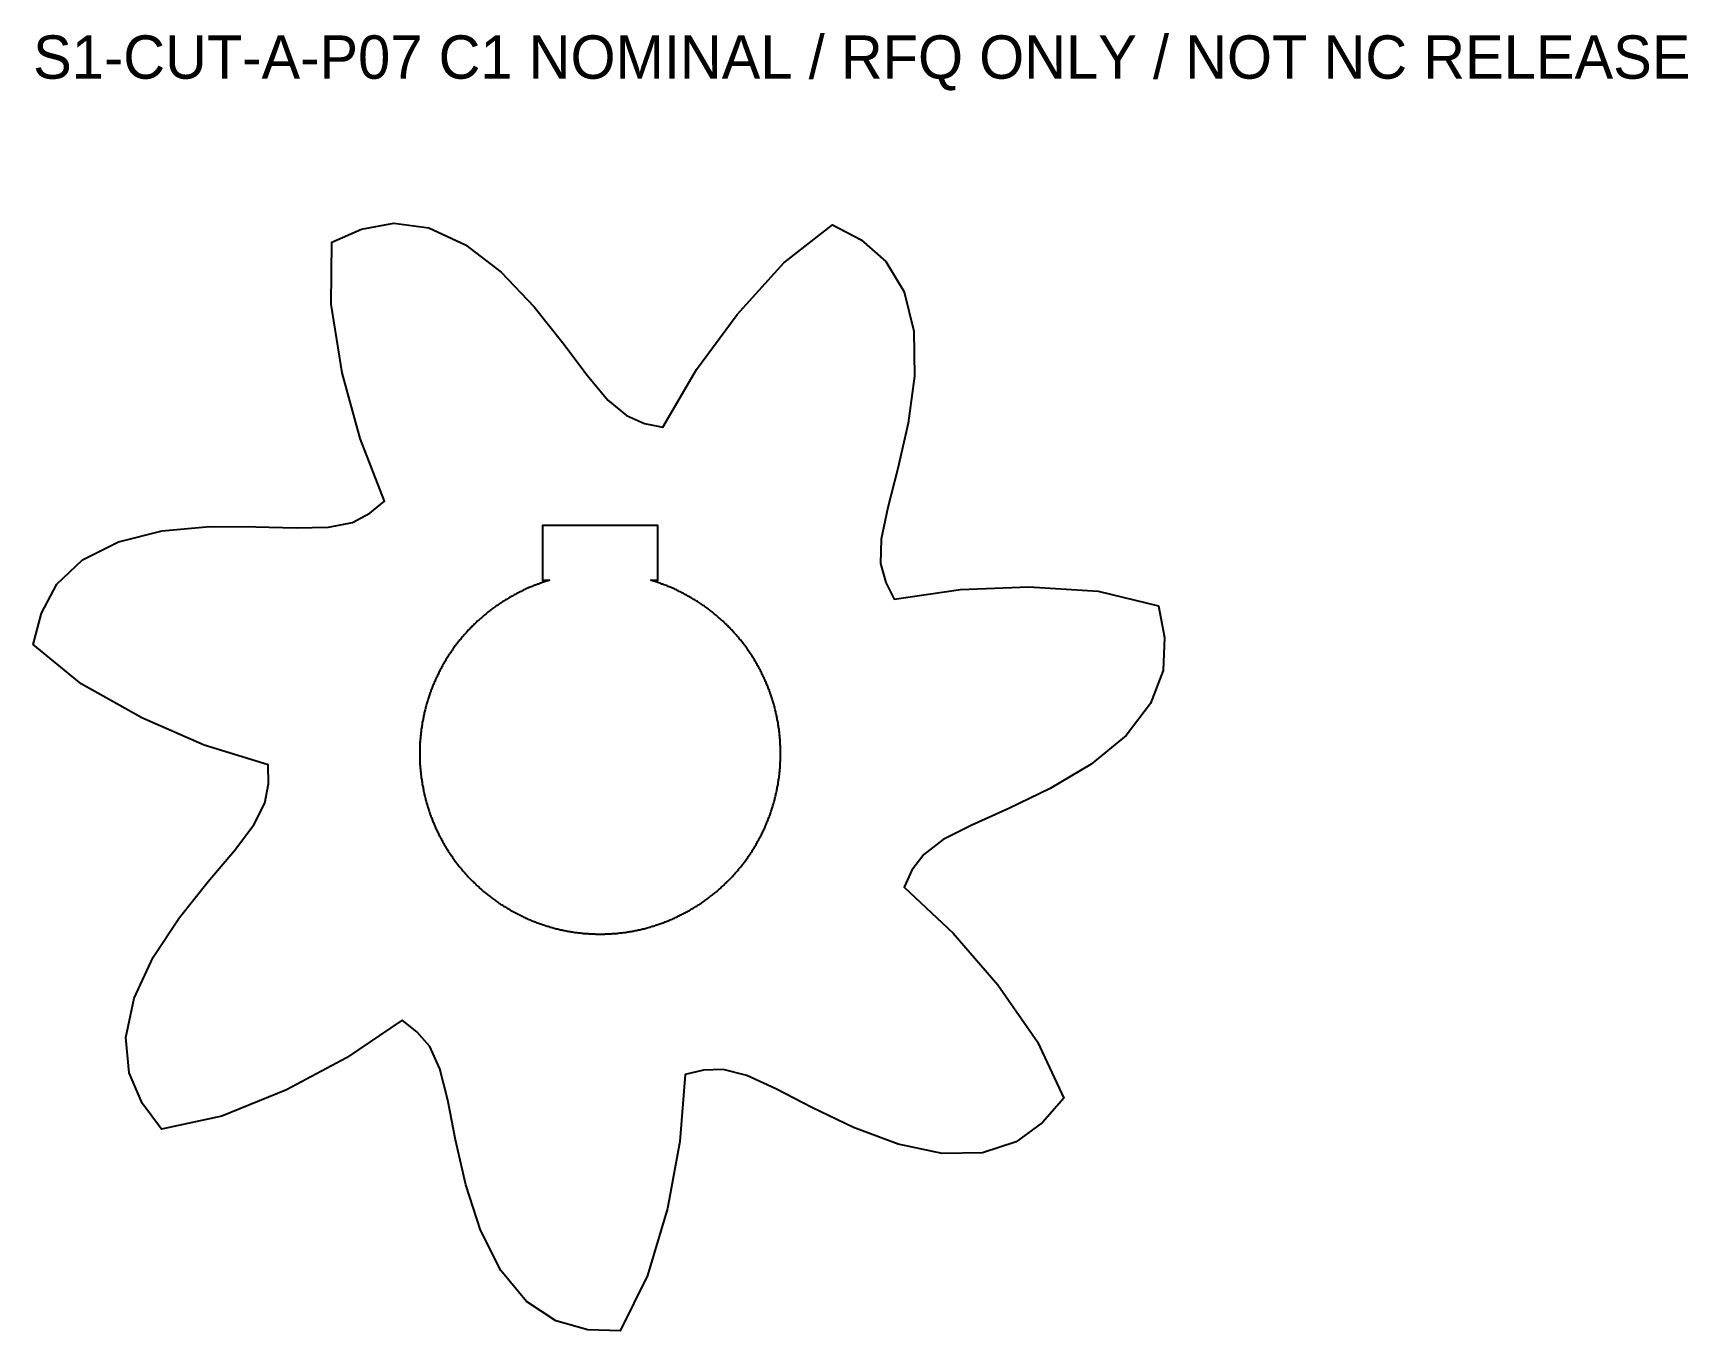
# Model space of a CAD drawing. Header units: millimetres. Extents: x -39 to 75, y -40 to 50.
import ezdxf

# ---------------------------------------------------------------- set-up
doc = ezdxf.new("R2010")
doc.units = ezdxf.units.MM
doc.layers.add('CUT', color=7, linetype='Continuous')
doc.layers.add('INFO', color=7, linetype='Continuous')

msp = doc.modelspace()

# ---------------------------------------------------------------- linework, layer by layer
at = {"layer": 'CUT'}
for points in [[(29.69, 11.55), (34.5, 11.24), (38.67, 10.24), (39.09, 8.04), (38.99, 5.76), (38.13, 3.46), (36.43, 1.26), (34.02, -0.73), (31.18, -2.43), (28.3, -3.81), (25.74, -4.95), (23.75, -5.96), (22.41, -6.98), (21.6, -8.08), (21.05, -9.26), (24.45, -12.43), (27.54, -16.01), (30.3, -19.96), (32.12, -23.85), (30.65, -25.55), (28.81, -26.89), (26.48, -27.65), (23.7, -27.7), (20.64, -27.05), (17.54, -25.89), (14.67, -24.5), (12.18, -23.21), (10.15, -22.29), (8.51, -21.87), (7.15, -21.93), (5.89, -22.23), (5.52, -26.86), (4.66, -31.51), (3.28, -36.13), (1.38, -39.98), (-0.86, -39.9), (-3.06, -39.29), (-5.11, -37.94), (-6.88, -35.79), (-8.29, -33), (-9.3, -29.86), (-10.01, -26.75), (-10.55, -24), (-11.1, -21.83), (-11.79, -20.29), (-12.69, -19.26), (-13.71, -18.47), (-17.56, -21.07), (-21.73, -23.29), (-26.2, -25.1), (-30.39, -26), (-31.73, -24.2), (-32.63, -22.11), (-32.85, -19.66), (-32.27, -16.94), (-30.97, -14.1), (-29.15, -11.34), (-27.15, -8.85), (-25.34, -6.71), (-23.99, -4.93), (-23.22, -3.43), (-22.97, -2.09), (-22.99, -0.79), (-27.42, 0.59), (-31.76, 2.47), (-35.96, 4.84), (-39.28, 7.55), (-38.7, 9.72), (-37.63, 11.72), (-35.85, 13.42), (-33.37, 14.67), (-30.33, 15.42), (-27.04, 15.72), (-23.85, 15.71), (-21.05, 15.63), (-18.81, 15.68), (-17.16, 16.01), (-15.95, 16.65), (-14.95, 17.48), (-16.63, 21.81), (-17.87, 26.37), (-18.64, 31.13), (-18.59, 35.42), (-16.53, 36.32), (-14.29, 36.73), (-11.86, 36.4), (-9.33, 35.23), (-6.85, 33.33), (-4.57, 30.94), (-2.58, 28.44), (-0.9, 26.2), (0.53, 24.48), (1.82, 23.4), (3.08, 22.86), (4.34, 22.59), (6.68, 26.6), (9.48, 30.41), (12.72, 33.98), (16.1, 36.62), (18.09, 35.57), (19.8, 34.07), (21.06, 31.97), (21.73, 29.26), (21.78, 26.14), (21.34, 22.87), (20.62, 19.75), (19.92, 17.04), (19.47, 14.85), (19.43, 13.17), (19.79, 11.85), (20.37, 10.69), (24.96, 11.36)], [(12.5, 0.15), (12.5, 0.23), (12.5, 0.31), (12.49, 0.38), (12.49, 0.46), (12.49, 0.54), (12.48, 0.61), (12.48, 0.69), (12.48, 0.77), (12.47, 0.84), (12.47, 0.92), (12.46, 1), (12.45, 1.07), (12.45, 1.15), (12.44, 1.23), (12.43, 1.3), (12.42, 1.38), (12.42, 1.45), (12.41, 1.53), (12.4, 1.61), (12.39, 1.68), (12.38, 1.76), (12.36, 1.83), (12.35, 1.91), (12.34, 1.99), (12.33, 2.06), (12.32, 2.14), (12.3, 2.21), (12.29, 2.29), (12.27, 2.36), (12.26, 2.44), (12.24, 2.51), (12.23, 2.59), (12.21, 2.66), (12.2, 2.74), (12.18, 2.81), (12.16, 2.89), (12.14, 2.96), (12.13, 3.04), (12.11, 3.11), (12.09, 3.19), (12.07, 3.26), (12.05, 3.33), (12.03, 3.41), (12.01, 3.48), (11.98, 3.56), (11.96, 3.63), (11.94, 3.7), (11.92, 3.78), (11.89, 3.85), (11.87, 3.92), (11.84, 3.99), (11.82, 4.07), (11.79, 4.14), (11.77, 4.21), (11.74, 4.28), (11.72, 4.36), (11.69, 4.43), (11.66, 4.5), (11.63, 4.57), (11.61, 4.64), (11.58, 4.71), (11.55, 4.78), (11.52, 4.85), (11.49, 4.92), (11.46, 5), (11.43, 5.07), (11.4, 5.14), (11.36, 5.21), (11.33, 5.28), (11.3, 5.34), (11.27, 5.41), (11.23, 5.48), (11.2, 5.55), (11.17, 5.62), (11.13, 5.69), (11.1, 5.76), (11.06, 5.82), (11.02, 5.89), (10.99, 5.96), (10.95, 6.03), (10.91, 6.09), (10.88, 6.16), (10.84, 6.23), (10.8, 6.29), (10.76, 6.36), (10.72, 6.43), (10.68, 6.49), (10.64, 6.56), (10.6, 6.62), (10.56, 6.69), (10.52, 6.75), (10.48, 6.82), (10.44, 6.88), (10.39, 6.94), (10.35, 7.01), (10.31, 7.07), (10.26, 7.13), (10.22, 7.2), (10.18, 7.26), (10.13, 7.32), (10.09, 7.38), (10.04, 7.45), (9.99, 7.51), (9.95, 7.57), (9.9, 7.63), (9.85, 7.69), (9.81, 7.75), (9.76, 7.81), (9.71, 7.87), (9.66, 7.93), (9.61, 7.99), (9.56, 8.05), (9.52, 8.11), (9.47, 8.16), (9.41, 8.22), (9.36, 8.28), (9.31, 8.34), (9.26, 8.39), (9.21, 8.45), (9.16, 8.51), (9.11, 8.56), (9.05, 8.62), (9, 8.67), (8.95, 8.73), (8.89, 8.78), (8.84, 8.84), (8.78, 8.89), (8.73, 8.95), (8.67, 9), (8.62, 9.05), (8.56, 9.11), (8.51, 9.16), (8.45, 9.21), (8.39, 9.26), (8.34, 9.31), (8.28, 9.36), (8.22, 9.41), (8.16, 9.47), (8.11, 9.52), (8.05, 9.56), (7.99, 9.61), (7.93, 9.66), (7.87, 9.71), (7.81, 9.76), (7.75, 9.81), (7.69, 9.85), (7.63, 9.9), (7.57, 9.95), (7.51, 9.99), (7.45, 10.04), (7.38, 10.09), (7.32, 10.13), (7.26, 10.18), (7.2, 10.22), (7.13, 10.26), (7.07, 10.31), (7.01, 10.35), (6.94, 10.39), (6.88, 10.44), (6.82, 10.48), (6.75, 10.52), (6.69, 10.56), (6.62, 10.6), (6.56, 10.64), (6.49, 10.68), (6.43, 10.72), (6.36, 10.76), (6.29, 10.8), (6.23, 10.84), (6.16, 10.88), (6.09, 10.91), (6.03, 10.95), (5.96, 10.99), (5.89, 11.02), (5.82, 11.06), (5.76, 11.1), (5.69, 11.13), (5.62, 11.17), (5.55, 11.2), (5.48, 11.23), (5.41, 11.27), (5.34, 11.3), (5.28, 11.33), (5.21, 11.36), (5.14, 11.4), (5.07, 11.43), (5, 11.46), (4.92, 11.49), (4.85, 11.52), (4.78, 11.55), (4.71, 11.58), (4.64, 11.61), (4.57, 11.63), (4.5, 11.66), (4.43, 11.69), (4.36, 11.72), (4.28, 11.74), (4.21, 11.77), (4.14, 11.79), (4.07, 11.82), (3.99, 11.84), (3.92, 11.87), (3.85, 11.89), (3.78, 11.92), (3.7, 11.94), (3.63, 11.96), (3.56, 11.98), (3.5, 12), (4, 12), (4, 15.8), (-4, 15.8), (-4, 12), (-3.5, 12), (-3.56, 11.98), (-3.63, 11.96), (-3.7, 11.94), (-3.78, 11.92), (-3.85, 11.89), (-3.92, 11.87), (-3.99, 11.84), (-4.07, 11.82), (-4.14, 11.79), (-4.21, 11.77), (-4.28, 11.74), (-4.36, 11.72), (-4.43, 11.69), (-4.5, 11.66), (-4.57, 11.63), (-4.64, 11.61), (-4.71, 11.58), (-4.78, 11.55), (-4.85, 11.52), (-4.92, 11.49), (-5, 11.46), (-5.07, 11.43), (-5.14, 11.4), (-5.21, 11.36), (-5.28, 11.33), (-5.34, 11.3), (-5.41, 11.27), (-5.48, 11.23), (-5.55, 11.2), (-5.62, 11.17), (-5.69, 11.13), (-5.76, 11.1), (-5.82, 11.06), (-5.89, 11.02), (-5.96, 10.99), (-6.03, 10.95), (-6.09, 10.91), (-6.16, 10.88), (-6.23, 10.84), (-6.29, 10.8), (-6.36, 10.76), (-6.43, 10.72), (-6.49, 10.68), (-6.56, 10.64), (-6.62, 10.6), (-6.69, 10.56), (-6.75, 10.52), (-6.82, 10.48), (-6.88, 10.44), (-6.94, 10.39), (-7.01, 10.35), (-7.07, 10.31), (-7.13, 10.26), (-7.2, 10.22), (-7.26, 10.18), (-7.32, 10.13), (-7.38, 10.09), (-7.45, 10.04), (-7.51, 9.99), (-7.57, 9.95), (-7.63, 9.9), (-7.69, 9.85), (-7.75, 9.81), (-7.81, 9.76), (-7.87, 9.71), (-7.93, 9.66), (-7.99, 9.61), (-8.05, 9.56), (-8.11, 9.52), (-8.16, 9.47), (-8.22, 9.41), (-8.28, 9.36), (-8.34, 9.31), (-8.39, 9.26), (-8.45, 9.21), (-8.51, 9.16), (-8.56, 9.11), (-8.62, 9.05), (-8.67, 9), (-8.73, 8.95), (-8.78, 8.89), (-8.84, 8.84), (-8.89, 8.78), (-8.95, 8.73), (-9, 8.67), (-9.05, 8.62), (-9.11, 8.56), (-9.16, 8.51), (-9.21, 8.45), (-9.26, 8.39), (-9.31, 8.34), (-9.36, 8.28), (-9.41, 8.22), (-9.47, 8.16), (-9.52, 8.11), (-9.56, 8.05), (-9.61, 7.99), (-9.66, 7.93), (-9.71, 7.87), (-9.76, 7.81), (-9.81, 7.75), (-9.85, 7.69), (-9.9, 7.63), (-9.95, 7.57), (-9.99, 7.51), (-10.04, 7.45), (-10.09, 7.38), (-10.13, 7.32), (-10.18, 7.26), (-10.22, 7.2), (-10.26, 7.13), (-10.31, 7.07), (-10.35, 7.01), (-10.39, 6.94), (-10.44, 6.88), (-10.48, 6.82), (-10.52, 6.75), (-10.56, 6.69), (-10.6, 6.62), (-10.64, 6.56), (-10.68, 6.49), (-10.72, 6.43), (-10.76, 6.36), (-10.8, 6.29), (-10.84, 6.23), (-10.88, 6.16), (-10.91, 6.09), (-10.95, 6.03), (-10.99, 5.96), (-11.02, 5.89), (-11.06, 5.82), (-11.1, 5.76), (-11.13, 5.69), (-11.17, 5.62), (-11.2, 5.55), (-11.23, 5.48), (-11.27, 5.41), (-11.3, 5.34), (-11.33, 5.28), (-11.36, 5.21), (-11.4, 5.14), (-11.43, 5.07), (-11.46, 5), (-11.49, 4.92), (-11.52, 4.85), (-11.55, 4.78), (-11.58, 4.71), (-11.61, 4.64), (-11.63, 4.57), (-11.66, 4.5), (-11.69, 4.43), (-11.72, 4.36), (-11.74, 4.28), (-11.77, 4.21), (-11.79, 4.14), (-11.82, 4.07), (-11.84, 3.99), (-11.87, 3.92), (-11.89, 3.85), (-11.92, 3.78), (-11.94, 3.7), (-11.96, 3.63), (-11.98, 3.56), (-12.01, 3.48), (-12.03, 3.41), (-12.05, 3.33), (-12.07, 3.26), (-12.09, 3.19), (-12.11, 3.11), (-12.13, 3.04), (-12.14, 2.96), (-12.16, 2.89), (-12.18, 2.81), (-12.2, 2.74), (-12.21, 2.66), (-12.23, 2.59), (-12.24, 2.51), (-12.26, 2.44), (-12.27, 2.36), (-12.29, 2.29), (-12.3, 2.21), (-12.32, 2.14), (-12.33, 2.06), (-12.34, 1.99), (-12.35, 1.91), (-12.36, 1.83), (-12.38, 1.76), (-12.39, 1.68), (-12.4, 1.61), (-12.41, 1.53), (-12.42, 1.45), (-12.42, 1.38), (-12.43, 1.3), (-12.44, 1.23), (-12.45, 1.15), (-12.45, 1.07), (-12.46, 1), (-12.47, 0.92), (-12.47, 0.84), (-12.48, 0.77), (-12.48, 0.69), (-12.48, 0.61), (-12.49, 0.54), (-12.49, 0.46), (-12.49, 0.38), (-12.5, 0.31), (-12.5, 0.23), (-12.5, 0.15), (-12.5, 0.08), (-12.5, 0), (-12.5, -0.08), (-12.5, -0.15), (-12.5, -0.23), (-12.5, -0.31), (-12.49, -0.38), (-12.49, -0.46), (-12.49, -0.54), (-12.48, -0.61), (-12.48, -0.69), (-12.48, -0.77), (-12.47, -0.84), (-12.47, -0.92), (-12.46, -1), (-12.45, -1.07), (-12.45, -1.15), (-12.44, -1.23), (-12.43, -1.3), (-12.42, -1.38), (-12.42, -1.45), (-12.41, -1.53), (-12.4, -1.61), (-12.39, -1.68), (-12.38, -1.76), (-12.36, -1.83), (-12.35, -1.91), (-12.34, -1.99), (-12.33, -2.06), (-12.32, -2.14), (-12.3, -2.21), (-12.29, -2.29), (-12.27, -2.36), (-12.26, -2.44), (-12.24, -2.51), (-12.23, -2.59), (-12.21, -2.66), (-12.2, -2.74), (-12.18, -2.81), (-12.16, -2.89), (-12.14, -2.96), (-12.13, -3.04), (-12.11, -3.11), (-12.09, -3.19), (-12.07, -3.26), (-12.05, -3.33), (-12.03, -3.41), (-12.01, -3.48), (-11.98, -3.56), (-11.96, -3.63), (-11.94, -3.7), (-11.92, -3.78), (-11.89, -3.85), (-11.87, -3.92), (-11.84, -3.99), (-11.82, -4.07), (-11.79, -4.14), (-11.77, -4.21), (-11.74, -4.28), (-11.72, -4.36), (-11.69, -4.43), (-11.66, -4.5), (-11.63, -4.57), (-11.61, -4.64), (-11.58, -4.71), (-11.55, -4.78), (-11.52, -4.85), (-11.49, -4.92), (-11.46, -5), (-11.43, -5.07), (-11.4, -5.14), (-11.36, -5.21), (-11.33, -5.28), (-11.3, -5.34), (-11.27, -5.41), (-11.23, -5.48), (-11.2, -5.55), (-11.17, -5.62), (-11.13, -5.69), (-11.1, -5.76), (-11.06, -5.82), (-11.02, -5.89), (-10.99, -5.96), (-10.95, -6.03), (-10.91, -6.09), (-10.88, -6.16), (-10.84, -6.23), (-10.8, -6.29), (-10.76, -6.36), (-10.72, -6.43), (-10.68, -6.49), (-10.64, -6.56), (-10.6, -6.62), (-10.56, -6.69), (-10.52, -6.75), (-10.48, -6.82), (-10.44, -6.88), (-10.39, -6.94), (-10.35, -7.01), (-10.31, -7.07), (-10.26, -7.13), (-10.22, -7.2), (-10.18, -7.26), (-10.13, -7.32), (-10.09, -7.38), (-10.04, -7.45), (-9.99, -7.51), (-9.95, -7.57), (-9.9, -7.63), (-9.85, -7.69), (-9.81, -7.75), (-9.76, -7.81), (-9.71, -7.87), (-9.66, -7.93), (-9.61, -7.99), (-9.56, -8.05), (-9.52, -8.11), (-9.47, -8.16), (-9.41, -8.22), (-9.36, -8.28), (-9.31, -8.34), (-9.26, -8.39), (-9.21, -8.45), (-9.16, -8.51), (-9.11, -8.56), (-9.05, -8.62), (-9, -8.67), (-8.95, -8.73), (-8.89, -8.78), (-8.84, -8.84), (-8.78, -8.89), (-8.73, -8.95), (-8.67, -9), (-8.62, -9.05), (-8.56, -9.11), (-8.51, -9.16), (-8.45, -9.21), (-8.39, -9.26), (-8.34, -9.31), (-8.28, -9.36), (-8.22, -9.41), (-8.16, -9.47), (-8.11, -9.52), (-8.05, -9.56), (-7.99, -9.61), (-7.93, -9.66), (-7.87, -9.71), (-7.81, -9.76), (-7.75, -9.81), (-7.69, -9.85), (-7.63, -9.9), (-7.57, -9.95), (-7.51, -9.99), (-7.45, -10.04), (-7.38, -10.09), (-7.32, -10.13), (-7.26, -10.18), (-7.2, -10.22), (-7.13, -10.26), (-7.07, -10.31), (-7.01, -10.35), (-6.94, -10.39), (-6.88, -10.44), (-6.82, -10.48), (-6.75, -10.52), (-6.69, -10.56), (-6.62, -10.6), (-6.56, -10.64), (-6.49, -10.68), (-6.43, -10.72), (-6.36, -10.76), (-6.29, -10.8), (-6.23, -10.84), (-6.16, -10.88), (-6.09, -10.91), (-6.03, -10.95), (-5.96, -10.99), (-5.89, -11.02), (-5.82, -11.06), (-5.76, -11.1), (-5.69, -11.13), (-5.62, -11.17), (-5.55, -11.2), (-5.48, -11.23), (-5.41, -11.27), (-5.34, -11.3), (-5.28, -11.33), (-5.21, -11.36), (-5.14, -11.4), (-5.07, -11.43), (-5, -11.46), (-4.92, -11.49), (-4.85, -11.52), (-4.78, -11.55), (-4.71, -11.58), (-4.64, -11.61), (-4.57, -11.63), (-4.5, -11.66), (-4.43, -11.69), (-4.36, -11.72), (-4.28, -11.74), (-4.21, -11.77), (-4.14, -11.79), (-4.07, -11.82), (-3.99, -11.84), (-3.92, -11.87), (-3.85, -11.89), (-3.78, -11.92), (-3.7, -11.94), (-3.63, -11.96), (-3.56, -11.98), (-3.48, -12.01), (-3.41, -12.03), (-3.33, -12.05), (-3.26, -12.07), (-3.19, -12.09), (-3.11, -12.11), (-3.04, -12.13), (-2.96, -12.14), (-2.89, -12.16), (-2.81, -12.18), (-2.74, -12.2), (-2.66, -12.21), (-2.59, -12.23), (-2.51, -12.24), (-2.44, -12.26), (-2.36, -12.27), (-2.29, -12.29), (-2.21, -12.3), (-2.14, -12.32), (-2.06, -12.33), (-1.99, -12.34), (-1.91, -12.35), (-1.83, -12.36), (-1.76, -12.38), (-1.68, -12.39), (-1.61, -12.4), (-1.53, -12.41), (-1.45, -12.42), (-1.38, -12.42), (-1.3, -12.43), (-1.23, -12.44), (-1.15, -12.45), (-1.07, -12.45), (-1, -12.46), (-0.92, -12.47), (-0.84, -12.47), (-0.77, -12.48), (-0.69, -12.48), (-0.61, -12.48), (-0.54, -12.49), (-0.46, -12.49), (-0.38, -12.49), (-0.31, -12.5), (-0.23, -12.5), (-0.15, -12.5), (-0.08, -12.5), (0, -12.5), (0.08, -12.5), (0.15, -12.5), (0.23, -12.5), (0.31, -12.5), (0.38, -12.49), (0.46, -12.49), (0.54, -12.49), (0.61, -12.48), (0.69, -12.48), (0.77, -12.48), (0.84, -12.47), (0.92, -12.47), (1, -12.46), (1.07, -12.45), (1.15, -12.45), (1.23, -12.44), (1.3, -12.43), (1.38, -12.42), (1.45, -12.42), (1.53, -12.41), (1.61, -12.4), (1.68, -12.39), (1.76, -12.38), (1.83, -12.36), (1.91, -12.35), (1.99, -12.34), (2.06, -12.33), (2.14, -12.32), (2.21, -12.3), (2.29, -12.29), (2.36, -12.27), (2.44, -12.26), (2.51, -12.24), (2.59, -12.23), (2.66, -12.21), (2.74, -12.2), (2.81, -12.18), (2.89, -12.16), (2.96, -12.14), (3.04, -12.13), (3.11, -12.11), (3.19, -12.09), (3.26, -12.07), (3.33, -12.05), (3.41, -12.03), (3.48, -12.01), (3.56, -11.98), (3.63, -11.96), (3.7, -11.94), (3.78, -11.92), (3.85, -11.89), (3.92, -11.87), (3.99, -11.84), (4.07, -11.82), (4.14, -11.79), (4.21, -11.77), (4.28, -11.74), (4.36, -11.72), (4.43, -11.69), (4.5, -11.66), (4.57, -11.63), (4.64, -11.61), (4.71, -11.58), (4.78, -11.55), (4.85, -11.52), (4.92, -11.49), (5, -11.46), (5.07, -11.43), (5.14, -11.4), (5.21, -11.36), (5.28, -11.33), (5.34, -11.3), (5.41, -11.27), (5.48, -11.23), (5.55, -11.2), (5.62, -11.17), (5.69, -11.13), (5.76, -11.1), (5.82, -11.06), (5.89, -11.02), (5.96, -10.99), (6.03, -10.95), (6.09, -10.91), (6.16, -10.88), (6.23, -10.84), (6.29, -10.8), (6.36, -10.76), (6.43, -10.72), (6.49, -10.68), (6.56, -10.64), (6.62, -10.6), (6.69, -10.56), (6.75, -10.52), (6.82, -10.48), (6.88, -10.44), (6.94, -10.39), (7.01, -10.35), (7.07, -10.31), (7.13, -10.26), (7.2, -10.22), (7.26, -10.18), (7.32, -10.13), (7.38, -10.09), (7.45, -10.04), (7.51, -9.99), (7.57, -9.95), (7.63, -9.9), (7.69, -9.85), (7.75, -9.81), (7.81, -9.76), (7.87, -9.71), (7.93, -9.66), (7.99, -9.61), (8.05, -9.56), (8.11, -9.52), (8.16, -9.47), (8.22, -9.41), (8.28, -9.36), (8.34, -9.31), (8.39, -9.26), (8.45, -9.21), (8.51, -9.16), (8.56, -9.11), (8.62, -9.05), (8.67, -9), (8.73, -8.95), (8.78, -8.89), (8.84, -8.84), (8.89, -8.78), (8.95, -8.73), (9, -8.67), (9.05, -8.62), (9.11, -8.56), (9.16, -8.51), (9.21, -8.45), (9.26, -8.39), (9.31, -8.34), (9.36, -8.28), (9.41, -8.22), (9.47, -8.16), (9.52, -8.11), (9.56, -8.05), (9.61, -7.99), (9.66, -7.93), (9.71, -7.87), (9.76, -7.81), (9.81, -7.75), (9.85, -7.69), (9.9, -7.63), (9.95, -7.57), (9.99, -7.51), (10.04, -7.45), (10.09, -7.38), (10.13, -7.32), (10.18, -7.26), (10.22, -7.2), (10.26, -7.13), (10.31, -7.07), (10.35, -7.01), (10.39, -6.94), (10.44, -6.88), (10.48, -6.82), (10.52, -6.75), (10.56, -6.69), (10.6, -6.62), (10.64, -6.56), (10.68, -6.49), (10.72, -6.43), (10.76, -6.36), (10.8, -6.29), (10.84, -6.23), (10.88, -6.16), (10.91, -6.09), (10.95, -6.03), (10.99, -5.96), (11.02, -5.89), (11.06, -5.82), (11.1, -5.76), (11.13, -5.69), (11.17, -5.62), (11.2, -5.55), (11.23, -5.48), (11.27, -5.41), (11.3, -5.34), (11.33, -5.28), (11.36, -5.21), (11.4, -5.14), (11.43, -5.07), (11.46, -5), (11.49, -4.92), (11.52, -4.85), (11.55, -4.78), (11.58, -4.71), (11.61, -4.64), (11.63, -4.57), (11.66, -4.5), (11.69, -4.43), (11.72, -4.36), (11.74, -4.28), (11.77, -4.21), (11.79, -4.14), (11.82, -4.07), (11.84, -3.99), (11.87, -3.92), (11.89, -3.85), (11.92, -3.78), (11.94, -3.7), (11.96, -3.63), (11.98, -3.56), (12.01, -3.48), (12.03, -3.41), (12.05, -3.33), (12.07, -3.26), (12.09, -3.19), (12.11, -3.11), (12.13, -3.04), (12.14, -2.96), (12.16, -2.89), (12.18, -2.81), (12.2, -2.74), (12.21, -2.66), (12.23, -2.59), (12.24, -2.51), (12.26, -2.44), (12.27, -2.36), (12.29, -2.29), (12.3, -2.21), (12.32, -2.14), (12.33, -2.06), (12.34, -1.99), (12.35, -1.91), (12.36, -1.83), (12.38, -1.76), (12.39, -1.68), (12.4, -1.61), (12.41, -1.53), (12.42, -1.45), (12.42, -1.38), (12.43, -1.3), (12.44, -1.23), (12.45, -1.15), (12.45, -1.07), (12.46, -1), (12.47, -0.92), (12.47, -0.84), (12.48, -0.77), (12.48, -0.69), (12.48, -0.61), (12.49, -0.54), (12.49, -0.46), (12.49, -0.38), (12.5, -0.31), (12.5, -0.23), (12.5, -0.15), (12.5, -0.08), (12.5, 0), (12.5, 0.08)]]:
    msp.add_lwpolyline(points, close=True, dxfattribs=at)

# ---------------------------------------------------------------- texts
at = {"layer": 'INFO'}
msp.add_text('S1-CUT-A-P07 C1 NOMINAL / RFQ ONLY / NOT NC RELEASE', height=3, dxfattribs=at).set_placement((-39.28, 46.73))

doc.saveas('drawing.dxf')
